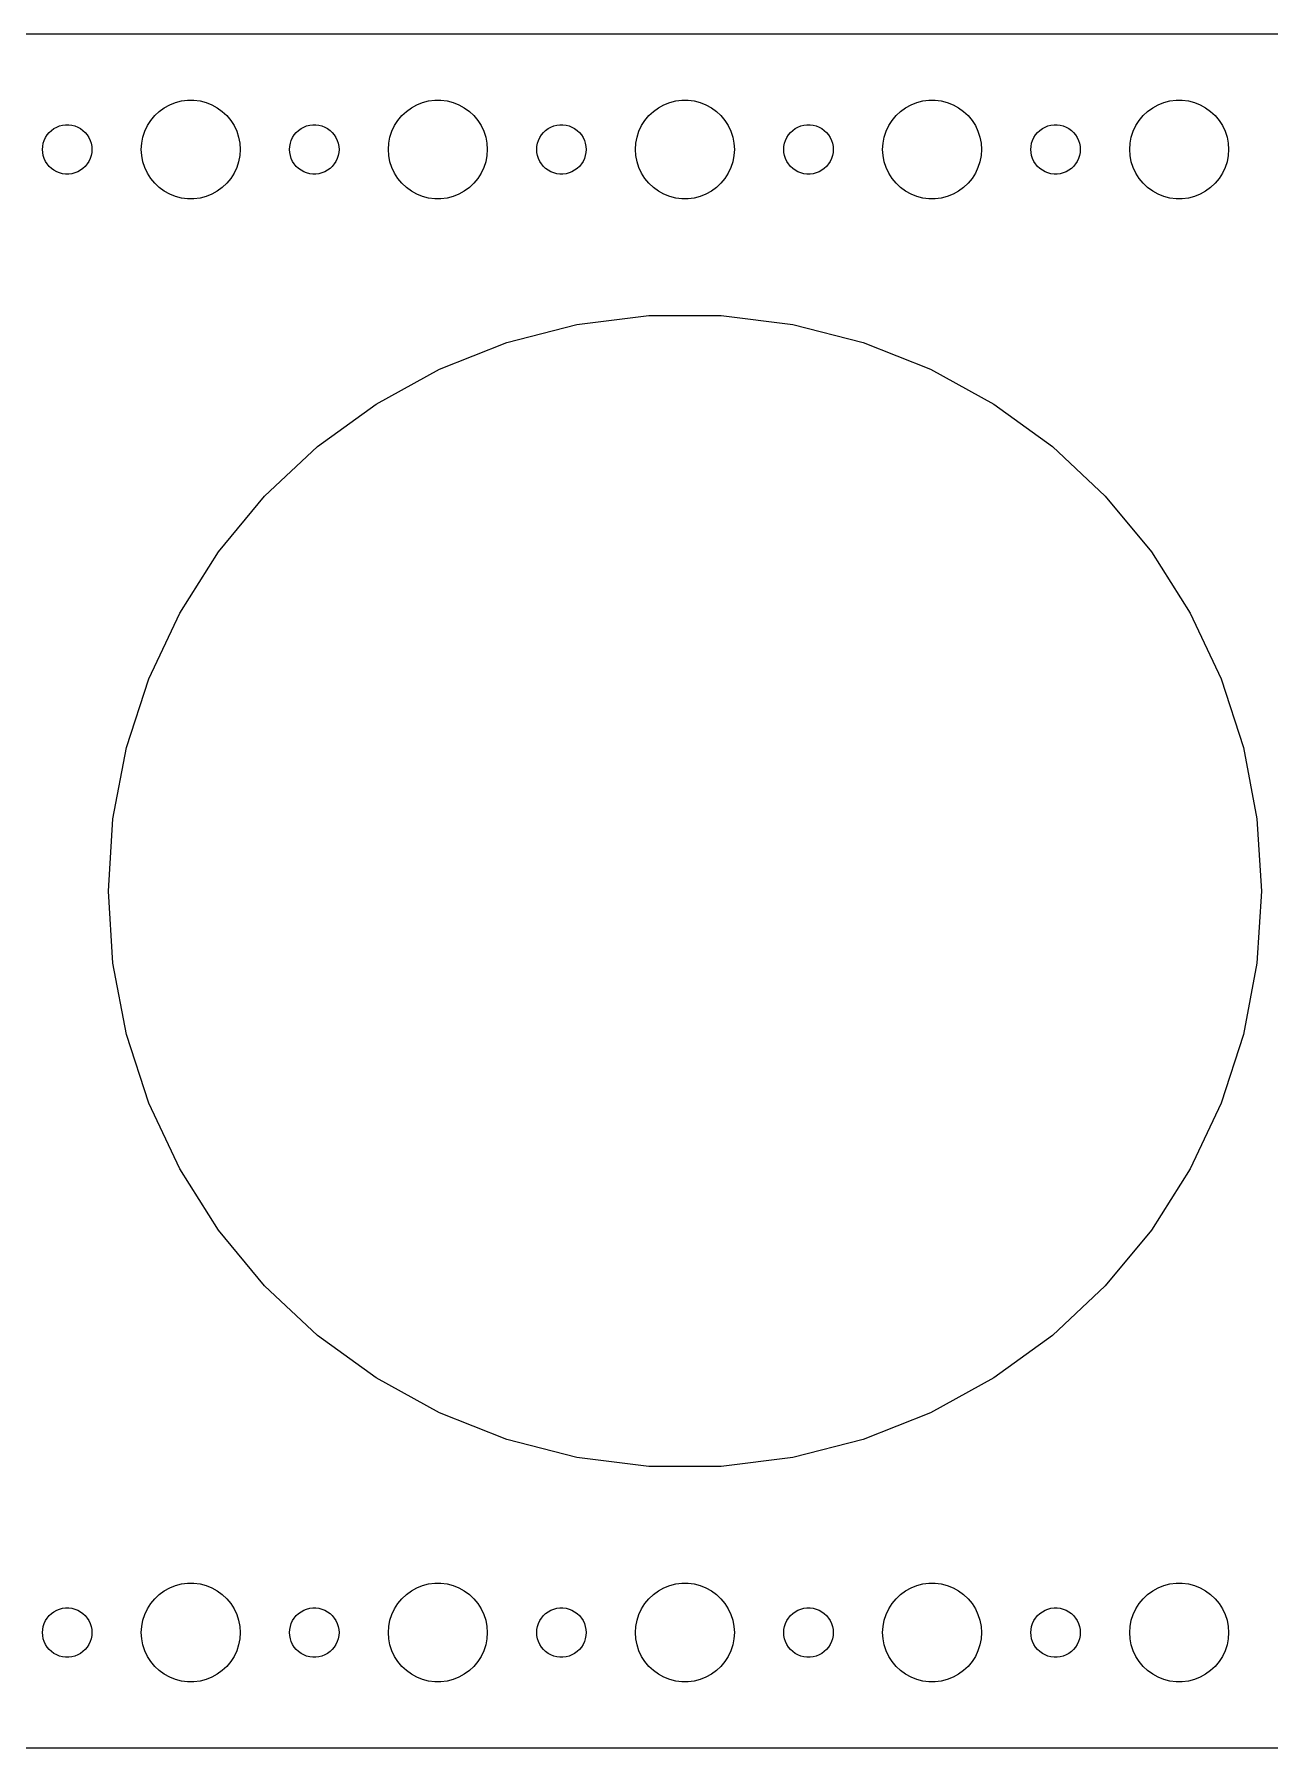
# Model space of a CAD drawing. Header units: metres. Extents: x -202 to 202, y 62 to 280.
# Drawn here: x 35.5 to 110.5, y 176 to 280 of the extents above; entities that cross this region are included whole.
import ezdxf

# ---------------------------------------------------------------- set-up
doc = ezdxf.new("R2010")
doc.units = ezdxf.units.M

msp = doc.modelspace()

# ---------------------------------------------------------------- linework, layer by layer
for p, q in [((197.314, 279.99), (-197.314, 279.99)), ((43.3925, 275.533), (43.7227, 275.714)), ((43.7227, 275.714), (44.0729, 275.853)), ((44.0729, 275.853), (44.4379, 275.947)), ((44.4379, 275.947), (44.8116, 275.994)), ((44.8116, 275.994), (45.1884, 275.994)), ((45.1884, 275.994), (45.5621, 275.947)), ((45.5621, 275.947), (45.927, 275.853)), ((45.927, 275.853), (46.2773, 275.714)), ((46.2773, 275.714), (46.6075, 275.533)), ((58.3925, 275.533), (58.7227, 275.714)), ((58.7227, 275.714), (59.0729, 275.853)), ((59.0729, 275.853), (59.4379, 275.947)), ((59.4379, 275.947), (59.8116, 275.994)), ((59.8116, 275.994), (60.1884, 275.994)), ((60.1884, 275.994), (60.5621, 275.947)), ((60.5621, 275.947), (60.927, 275.853)), ((60.927, 275.853), (61.2773, 275.714)), ((61.2773, 275.714), (61.6075, 275.533)), ((73.3925, 275.533), (73.7227, 275.714)), ((73.7227, 275.714), (74.073, 275.853)), ((74.073, 275.853), (74.4379, 275.947)), ((74.4379, 275.947), (74.8116, 275.994)), ((74.8116, 275.994), (75.1884, 275.994)), ((75.1884, 275.994), (75.5621, 275.947)), ((75.5621, 275.947), (75.927, 275.853)), ((75.927, 275.853), (76.2773, 275.714)), ((76.2773, 275.714), (76.6075, 275.533)), ((88.3925, 275.533), (88.7227, 275.714)), ((88.7227, 275.714), (89.073, 275.853)), ((89.073, 275.853), (89.4379, 275.947)), ((89.4379, 275.947), (89.8116, 275.994)), ((89.8116, 275.994), (90.1884, 275.994)), ((90.1884, 275.994), (90.5621, 275.947)), ((90.5621, 275.947), (90.927, 275.853)), ((90.927, 275.853), (91.2773, 275.714)), ((91.2773, 275.714), (91.6075, 275.533)), ((103.393, 275.533), (103.723, 275.714)), ((103.723, 275.714), (104.073, 275.853)), ((104.073, 275.853), (104.438, 275.947)), ((104.438, 275.947), (104.812, 275.994)), ((104.812, 275.994), (105.188, 275.994)), ((105.188, 275.994), (105.562, 275.947)), ((105.562, 275.947), (105.927, 275.853)), ((105.927, 275.853), (106.277, 275.714)), ((106.277, 275.714), (106.607, 275.533)), ((42.3711, 274.445), (42.5729, 274.763)), ((42.5729, 274.763), (42.8131, 275.054)), ((42.8131, 275.054), (43.0877, 275.312)), ((43.0877, 275.312), (43.3925, 275.533)), ((46.6075, 275.533), (46.9123, 275.312)), ((46.9123, 275.312), (47.1869, 275.054)), ((47.1869, 275.054), (47.427, 274.763)), ((47.427, 274.763), (47.6289, 274.445)), ((57.3711, 274.445), (57.5729, 274.763)), ((57.5729, 274.763), (57.8131, 275.054)), ((57.8131, 275.054), (58.0877, 275.312)), ((58.0877, 275.312), (58.3925, 275.533)), ((61.6075, 275.533), (61.9123, 275.312)), ((61.9123, 275.312), (62.1869, 275.054)), ((62.1869, 275.054), (62.427, 274.763)), ((62.427, 274.763), (62.6289, 274.445)), ((72.3711, 274.445), (72.573, 274.763)), ((72.573, 274.763), (72.8131, 275.054)), ((72.8131, 275.054), (73.0877, 275.312)), ((73.0877, 275.312), (73.3925, 275.533)), ((76.6075, 275.533), (76.9123, 275.312)), ((76.9123, 275.312), (77.1869, 275.054)), ((77.1869, 275.054), (77.427, 274.763)), ((77.427, 274.763), (77.6289, 274.445)), ((87.3711, 274.445), (87.573, 274.763)), ((87.573, 274.763), (87.8131, 275.054)), ((87.8131, 275.054), (88.0877, 275.312)), ((88.0877, 275.312), (88.3925, 275.533)), ((91.6075, 275.533), (91.9123, 275.312)), ((91.9123, 275.312), (92.1869, 275.054)), ((92.1869, 275.054), (92.427, 274.763)), ((92.427, 274.763), (92.6289, 274.445)), ((102.371, 274.445), (102.573, 274.763)), ((102.573, 274.763), (102.813, 275.054)), ((102.813, 275.054), (103.088, 275.312)), ((103.088, 275.312), (103.393, 275.533)), ((106.607, 275.533), (106.912, 275.312)), ((106.912, 275.312), (107.187, 275.054)), ((107.187, 275.054), (107.427, 274.763)), ((107.427, 274.763), (107.629, 274.445)), ((36.0471, 273.373), (36.1053, 273.552)), ((36.1053, 273.552), (36.1855, 273.723)), ((36.1855, 273.723), (36.2865, 273.882)), ((36.2865, 273.882), (36.4065, 274.027)), ((36.4065, 274.027), (36.5439, 274.156)), ((36.5439, 274.156), (36.6963, 274.266)), ((36.6963, 274.266), (36.8613, 274.357)), ((36.8613, 274.357), (37.0365, 274.427)), ((37.0365, 274.427), (37.2189, 274.473)), ((37.2189, 274.473), (37.4058, 274.497)), ((37.4058, 274.497), (37.5942, 274.497)), ((37.5942, 274.497), (37.7811, 274.473)), ((37.7811, 274.473), (37.9635, 274.427)), ((37.9635, 274.427), (38.1387, 274.357)), ((38.1387, 274.357), (38.3037, 274.266)), ((38.3037, 274.266), (38.4561, 274.156)), ((38.4561, 274.156), (38.5934, 274.027)), ((38.5934, 274.027), (38.7135, 273.882)), ((38.7135, 273.882), (38.8145, 273.723)), ((38.8145, 273.723), (38.8947, 273.552)), ((38.8947, 273.552), (38.9529, 273.373)), ((42.0237, 273.376), (42.0942, 273.746)), ((42.0942, 273.746), (42.2107, 274.104)), ((42.2107, 274.104), (42.3711, 274.445)), ((47.6289, 274.445), (47.7893, 274.104)), ((47.7893, 274.104), (47.9057, 273.746)), ((47.9057, 273.746), (47.9763, 273.376)), ((51.0471, 273.373), (51.1053, 273.552)), ((51.1053, 273.552), (51.1855, 273.723)), ((51.1855, 273.723), (51.2865, 273.882)), ((51.2865, 273.882), (51.4065, 274.027)), ((51.4065, 274.027), (51.5439, 274.156)), ((51.5439, 274.156), (51.6963, 274.266)), ((51.6963, 274.266), (51.8613, 274.357)), ((51.8613, 274.357), (52.0365, 274.427)), ((52.0365, 274.427), (52.2189, 274.473)), ((52.2189, 274.473), (52.4058, 274.497)), ((52.4058, 274.497), (52.5942, 274.497)), ((52.5942, 274.497), (52.7811, 274.473)), ((52.7811, 274.473), (52.9635, 274.427)), ((52.9635, 274.427), (53.1387, 274.357)), ((53.1387, 274.357), (53.3037, 274.266)), ((53.3037, 274.266), (53.4561, 274.156)), ((53.4561, 274.156), (53.5934, 274.027)), ((53.5934, 274.027), (53.7135, 273.882)), ((53.7135, 273.882), (53.8145, 273.723)), ((53.8145, 273.723), (53.8947, 273.552)), ((53.8947, 273.552), (53.9529, 273.373)), ((57.0237, 273.376), (57.0942, 273.746)), ((57.0942, 273.746), (57.2107, 274.104)), ((57.2107, 274.104), (57.3711, 274.445)), ((62.6289, 274.445), (62.7893, 274.104)), ((62.7893, 274.104), (62.9057, 273.746)), ((62.9057, 273.746), (62.9763, 273.376)), ((66.0471, 273.373), (66.1053, 273.552)), ((66.1053, 273.552), (66.1855, 273.723)), ((66.1855, 273.723), (66.2865, 273.882)), ((66.2865, 273.882), (66.4065, 274.027)), ((66.4065, 274.027), (66.5439, 274.156)), ((66.5439, 274.156), (66.6963, 274.266)), ((66.6963, 274.266), (66.8613, 274.357)), ((66.8613, 274.357), (67.0365, 274.427)), ((67.0365, 274.427), (67.2189, 274.473)), ((67.2189, 274.473), (67.4058, 274.497)), ((67.4058, 274.497), (67.5942, 274.497)), ((67.5942, 274.497), (67.7811, 274.473)), ((67.7811, 274.473), (67.9635, 274.427)), ((67.9635, 274.427), (68.1387, 274.357)), ((68.1387, 274.357), (68.3037, 274.266)), ((68.3037, 274.266), (68.4561, 274.156)), ((68.4561, 274.156), (68.5934, 274.027)), ((68.5934, 274.027), (68.7135, 273.882)), ((68.7135, 273.882), (68.8145, 273.723)), ((68.8145, 273.723), (68.8947, 273.552)), ((68.8947, 273.552), (68.9529, 273.373)), ((72.0237, 273.376), (72.0943, 273.746)), ((72.0943, 273.746), (72.2107, 274.104)), ((72.2107, 274.104), (72.3711, 274.445)), ((77.6289, 274.445), (77.7893, 274.104)), ((77.7893, 274.104), (77.9057, 273.746)), ((77.9057, 273.746), (77.9763, 273.376)), ((81.0471, 273.373), (81.1053, 273.552)), ((81.1053, 273.552), (81.1855, 273.723)), ((81.1855, 273.723), (81.2865, 273.882)), ((81.2865, 273.882), (81.4065, 274.027)), ((81.4065, 274.027), (81.5439, 274.156)), ((81.5439, 274.156), (81.6963, 274.266)), ((81.6963, 274.266), (81.8613, 274.357)), ((81.8613, 274.357), (82.0365, 274.427)), ((82.0365, 274.427), (82.2189, 274.473)), ((82.2189, 274.473), (82.4058, 274.497)), ((82.4058, 274.497), (82.5942, 274.497)), ((82.5942, 274.497), (82.7811, 274.473)), ((82.7811, 274.473), (82.9635, 274.427)), ((82.9635, 274.427), (83.1387, 274.357)), ((83.1387, 274.357), (83.3037, 274.266)), ((83.3037, 274.266), (83.4561, 274.156)), ((83.4561, 274.156), (83.5934, 274.027)), ((83.5934, 274.027), (83.7135, 273.882)), ((83.7135, 273.882), (83.8145, 273.723)), ((83.8145, 273.723), (83.8947, 273.552)), ((83.8947, 273.552), (83.9529, 273.373)), ((87.0237, 273.376), (87.0943, 273.746)), ((87.0943, 273.746), (87.2107, 274.104)), ((87.2107, 274.104), (87.3711, 274.445)), ((92.6289, 274.445), (92.7893, 274.104)), ((92.7893, 274.104), (92.9057, 273.746)), ((92.9057, 273.746), (92.9763, 273.376)), ((96.0471, 273.373), (96.1053, 273.552)), ((96.1053, 273.552), (96.1855, 273.723)), ((96.1855, 273.723), (96.2865, 273.882)), ((96.2865, 273.882), (96.4065, 274.027)), ((96.4065, 274.027), (96.5439, 274.156)), ((96.5439, 274.156), (96.6963, 274.266)), ((96.6963, 274.266), (96.8613, 274.357)), ((96.8613, 274.357), (97.0365, 274.427)), ((97.0365, 274.427), (97.2189, 274.473)), ((97.2189, 274.473), (97.4058, 274.497)), ((97.4058, 274.497), (97.5942, 274.497)), ((97.5942, 274.497), (97.7811, 274.473)), ((97.7811, 274.473), (97.9635, 274.427)), ((97.9635, 274.427), (98.1387, 274.357)), ((98.1387, 274.357), (98.3037, 274.266)), ((98.3037, 274.266), (98.4561, 274.156)), ((98.4561, 274.156), (98.5934, 274.027)), ((98.5934, 274.027), (98.7135, 273.882)), ((98.7135, 273.882), (98.8145, 273.723)), ((98.8145, 273.723), (98.8947, 273.552)), ((98.8947, 273.552), (98.9529, 273.373)), ((102.024, 273.376), (102.094, 273.746)), ((102.094, 273.746), (102.211, 274.104)), ((102.211, 274.104), (102.371, 274.445)), ((107.629, 274.445), (107.789, 274.104)), ((107.789, 274.104), (107.906, 273.746)), ((107.906, 273.746), (107.976, 273.376)), ((36, 273), (36.0118, 273.188)), ((36.0118, 272.812), (36, 273)), ((36.0118, 273.188), (36.0471, 273.373)), ((36.0471, 272.627), (36.0118, 272.812)), ((36.1053, 272.448), (36.0471, 272.627)), ((36.1855, 272.277), (36.1053, 272.448)), ((38.8947, 272.448), (38.8145, 272.277)), ((38.9529, 272.627), (38.8947, 272.448)), ((38.9529, 273.373), (38.9882, 273.188)), ((38.9882, 272.812), (38.9529, 272.627)), ((38.9882, 273.188), (39, 273)), ((39, 273), (38.9882, 272.812)), ((42, 273), (42.0237, 273.376)), ((42.0237, 272.624), (42, 273)), ((42.0942, 272.254), (42.0237, 272.624)), ((47.9763, 272.624), (47.9057, 272.254)), ((47.9763, 273.376), (48, 273)), ((48, 273), (47.9763, 272.624)), ((51, 273), (51.0118, 273.188)), ((51.0118, 272.812), (51, 273)), ((51.0118, 273.188), (51.0471, 273.373)), ((51.0471, 272.627), (51.0118, 272.812)), ((51.1053, 272.448), (51.0471, 272.627)), ((51.1855, 272.277), (51.1053, 272.448)), ((53.8947, 272.448), (53.8145, 272.277)), ((53.9529, 272.627), (53.8947, 272.448)), ((53.9529, 273.373), (53.9882, 273.188)), ((53.9882, 272.812), (53.9529, 272.627)), ((53.9882, 273.188), (54, 273)), ((54, 273), (53.9882, 272.812)), ((57, 273), (57.0237, 273.376)), ((57.0237, 272.624), (57, 273)), ((57.0942, 272.254), (57.0237, 272.624)), ((62.9763, 272.624), (62.9057, 272.254)), ((62.9763, 273.376), (63, 273)), ((63, 273), (62.9763, 272.624)), ((66, 273), (66.0118, 273.188)), ((66.0118, 272.812), (66, 273)), ((66.0118, 273.188), (66.0471, 273.373)), ((66.0471, 272.627), (66.0118, 272.812)), ((66.1053, 272.448), (66.0471, 272.627)), ((66.1855, 272.277), (66.1053, 272.448)), ((68.8947, 272.448), (68.8145, 272.277)), ((68.9529, 272.627), (68.8947, 272.448)), ((68.9529, 273.373), (68.9882, 273.188)), ((68.9882, 272.812), (68.9529, 272.627)), ((68.9882, 273.188), (69, 273)), ((69, 273), (68.9882, 272.812)), ((72, 273), (72.0237, 273.376)), ((72.0237, 272.624), (72, 273)), ((72.0943, 272.254), (72.0237, 272.624)), ((77.9763, 272.624), (77.9057, 272.254)), ((77.9763, 273.376), (78, 273)), ((78, 273), (77.9763, 272.624)), ((81, 273), (81.0118, 273.188)), ((81.0118, 272.812), (81, 273)), ((81.0118, 273.188), (81.0471, 273.373)), ((81.0471, 272.627), (81.0118, 272.812)), ((81.1053, 272.448), (81.0471, 272.627)), ((81.1855, 272.277), (81.1053, 272.448)), ((83.8947, 272.448), (83.8145, 272.277)), ((83.9529, 272.627), (83.8947, 272.448)), ((83.9529, 273.373), (83.9882, 273.188)), ((83.9882, 272.812), (83.9529, 272.627)), ((83.9882, 273.188), (84, 273)), ((84, 273), (83.9882, 272.812)), ((87, 273), (87.0237, 273.376)), ((87.0237, 272.624), (87, 273)), ((87.0943, 272.254), (87.0237, 272.624)), ((92.9763, 272.624), (92.9057, 272.254)), ((92.9763, 273.376), (93, 273)), ((93, 273), (92.9763, 272.624)), ((96, 273), (96.0118, 273.188)), ((96.0118, 272.812), (96, 273)), ((96.0118, 273.188), (96.0471, 273.373)), ((96.0471, 272.627), (96.0118, 272.812)), ((96.1053, 272.448), (96.0471, 272.627)), ((96.1855, 272.277), (96.1053, 272.448)), ((98.8947, 272.448), (98.8145, 272.277)), ((98.9529, 272.627), (98.8947, 272.448)), ((98.9529, 273.373), (98.9882, 273.188)), ((98.9882, 272.812), (98.9529, 272.627)), ((98.9882, 273.188), (99, 273)), ((99, 273), (98.9882, 272.812)), ((102, 273), (102.024, 273.376)), ((102.024, 272.624), (102, 273)), ((102.094, 272.254), (102.024, 272.624)), ((107.976, 272.624), (107.906, 272.254)), ((107.976, 273.376), (108, 273)), ((108, 273), (107.976, 272.624)), ((36.2865, 272.118), (36.1855, 272.277)), ((36.4065, 271.973), (36.2865, 272.118)), ((36.5439, 271.844), (36.4065, 271.973)), ((36.6963, 271.734), (36.5439, 271.844)), ((36.8613, 271.643), (36.6963, 271.734)), ((37.0365, 271.573), (36.8613, 271.643)), ((37.2189, 271.527), (37.0365, 271.573)), ((37.4058, 271.503), (37.2189, 271.527)), ((37.5942, 271.503), (37.4058, 271.503)), ((37.7811, 271.527), (37.5942, 271.503)), ((37.9635, 271.573), (37.7811, 271.527)), ((38.1387, 271.643), (37.9635, 271.573)), ((38.3037, 271.734), (38.1387, 271.643)), ((38.4561, 271.844), (38.3037, 271.734)), ((38.5934, 271.973), (38.4561, 271.844)), ((38.7135, 272.118), (38.5934, 271.973)), ((38.8145, 272.277), (38.7135, 272.118)), ((42.2107, 271.896), (42.0942, 272.254)), ((42.3711, 271.555), (42.2107, 271.896)), ((42.5729, 271.237), (42.3711, 271.555)), ((47.6289, 271.555), (47.427, 271.237)), ((47.7893, 271.896), (47.6289, 271.555)), ((47.9057, 272.254), (47.7893, 271.896)), ((51.2865, 272.118), (51.1855, 272.277)), ((51.4065, 271.973), (51.2865, 272.118)), ((51.5439, 271.844), (51.4065, 271.973)), ((51.6963, 271.734), (51.5439, 271.844)), ((51.8613, 271.643), (51.6963, 271.734)), ((52.0365, 271.573), (51.8613, 271.643)), ((52.2189, 271.527), (52.0365, 271.573)), ((52.4058, 271.503), (52.2189, 271.527)), ((52.5942, 271.503), (52.4058, 271.503)), ((52.7811, 271.527), (52.5942, 271.503)), ((52.9635, 271.573), (52.7811, 271.527)), ((53.1387, 271.643), (52.9635, 271.573)), ((53.3037, 271.734), (53.1387, 271.643)), ((53.4561, 271.844), (53.3037, 271.734)), ((53.5934, 271.973), (53.4561, 271.844)), ((53.7135, 272.118), (53.5934, 271.973)), ((53.8145, 272.277), (53.7135, 272.118)), ((57.2107, 271.896), (57.0942, 272.254)), ((57.3711, 271.555), (57.2107, 271.896)), ((57.5729, 271.237), (57.3711, 271.555)), ((62.6289, 271.555), (62.427, 271.237)), ((62.7893, 271.896), (62.6289, 271.555)), ((62.9057, 272.254), (62.7893, 271.896)), ((66.2865, 272.118), (66.1855, 272.277)), ((66.4065, 271.973), (66.2865, 272.118)), ((66.5439, 271.844), (66.4065, 271.973)), ((66.6963, 271.734), (66.5439, 271.844)), ((66.8613, 271.643), (66.6963, 271.734)), ((67.0365, 271.573), (66.8613, 271.643)), ((67.2189, 271.527), (67.0365, 271.573)), ((67.4058, 271.503), (67.2189, 271.527)), ((67.5942, 271.503), (67.4058, 271.503)), ((67.7811, 271.527), (67.5942, 271.503)), ((67.9635, 271.573), (67.7811, 271.527)), ((68.1387, 271.643), (67.9635, 271.573)), ((68.3037, 271.734), (68.1387, 271.643)), ((68.4561, 271.844), (68.3037, 271.734)), ((68.5934, 271.973), (68.4561, 271.844)), ((68.7135, 272.118), (68.5934, 271.973)), ((68.8145, 272.277), (68.7135, 272.118)), ((72.2107, 271.896), (72.0943, 272.254)), ((72.3711, 271.555), (72.2107, 271.896)), ((72.573, 271.237), (72.3711, 271.555)), ((77.6289, 271.555), (77.427, 271.237)), ((77.7893, 271.896), (77.6289, 271.555)), ((77.9057, 272.254), (77.7893, 271.896)), ((81.2865, 272.118), (81.1855, 272.277)), ((81.4065, 271.973), (81.2865, 272.118)), ((81.5439, 271.844), (81.4065, 271.973)), ((81.6963, 271.734), (81.5439, 271.844)), ((81.8613, 271.643), (81.6963, 271.734)), ((82.0365, 271.573), (81.8613, 271.643)), ((82.2189, 271.527), (82.0365, 271.573)), ((82.4058, 271.503), (82.2189, 271.527)), ((82.5942, 271.503), (82.4058, 271.503)), ((82.7811, 271.527), (82.5942, 271.503)), ((82.9635, 271.573), (82.7811, 271.527)), ((83.1387, 271.643), (82.9635, 271.573)), ((83.3037, 271.734), (83.1387, 271.643)), ((83.4561, 271.844), (83.3037, 271.734)), ((83.5934, 271.973), (83.4561, 271.844)), ((83.7135, 272.118), (83.5934, 271.973)), ((83.8145, 272.277), (83.7135, 272.118)), ((87.2107, 271.896), (87.0943, 272.254)), ((87.3711, 271.555), (87.2107, 271.896)), ((87.573, 271.237), (87.3711, 271.555)), ((92.6289, 271.555), (92.427, 271.237)), ((92.7893, 271.896), (92.6289, 271.555)), ((92.9057, 272.254), (92.7893, 271.896)), ((96.2865, 272.118), (96.1855, 272.277)), ((96.4065, 271.973), (96.2865, 272.118)), ((96.5439, 271.844), (96.4065, 271.973)), ((96.6963, 271.734), (96.5439, 271.844)), ((96.8613, 271.643), (96.6963, 271.734)), ((97.0365, 271.573), (96.8613, 271.643)), ((97.2189, 271.527), (97.0365, 271.573)), ((97.4058, 271.503), (97.2189, 271.527)), ((97.5942, 271.503), (97.4058, 271.503)), ((97.7811, 271.527), (97.5942, 271.503)), ((97.9635, 271.573), (97.7811, 271.527)), ((98.1387, 271.643), (97.9635, 271.573)), ((98.3037, 271.734), (98.1387, 271.643)), ((98.4561, 271.844), (98.3037, 271.734)), ((98.5934, 271.973), (98.4561, 271.844)), ((98.7135, 272.118), (98.5934, 271.973)), ((98.8145, 272.277), (98.7135, 272.118)), ((102.211, 271.896), (102.094, 272.254)), ((102.371, 271.555), (102.211, 271.896)), ((102.573, 271.237), (102.371, 271.555)), ((107.629, 271.555), (107.427, 271.237)), ((107.789, 271.896), (107.629, 271.555)), ((107.906, 272.254), (107.789, 271.896)), ((42.8131, 270.946), (42.5729, 271.237)), ((43.0877, 270.688), (42.8131, 270.946)), ((43.3925, 270.467), (43.0877, 270.688)), ((43.7227, 270.286), (43.3925, 270.467)), ((46.6075, 270.467), (46.2773, 270.286)), ((46.9123, 270.688), (46.6075, 270.467)), ((47.1869, 270.946), (46.9123, 270.688)), ((47.427, 271.237), (47.1869, 270.946)), ((57.8131, 270.946), (57.5729, 271.237)), ((58.0877, 270.688), (57.8131, 270.946)), ((58.3925, 270.467), (58.0877, 270.688)), ((58.7227, 270.286), (58.3925, 270.467)), ((61.6075, 270.467), (61.2773, 270.286)), ((61.9123, 270.688), (61.6075, 270.467)), ((62.1869, 270.946), (61.9123, 270.688)), ((62.427, 271.237), (62.1869, 270.946)), ((72.8131, 270.946), (72.573, 271.237)), ((73.0877, 270.688), (72.8131, 270.946)), ((73.3925, 270.467), (73.0877, 270.688)), ((73.7227, 270.286), (73.3925, 270.467)), ((76.6075, 270.467), (76.2773, 270.286)), ((76.9123, 270.688), (76.6075, 270.467)), ((77.1869, 270.946), (76.9123, 270.688)), ((77.427, 271.237), (77.1869, 270.946)), ((87.8131, 270.946), (87.573, 271.237)), ((88.0877, 270.688), (87.8131, 270.946)), ((88.3925, 270.467), (88.0877, 270.688)), ((88.7227, 270.286), (88.3925, 270.467)), ((91.6075, 270.467), (91.2773, 270.286)), ((91.9123, 270.688), (91.6075, 270.467)), ((92.1869, 270.946), (91.9123, 270.688)), ((92.427, 271.237), (92.1869, 270.946)), ((102.813, 270.946), (102.573, 271.237)), ((103.088, 270.688), (102.813, 270.946)), ((103.393, 270.467), (103.088, 270.688)), ((103.723, 270.286), (103.393, 270.467)), ((106.607, 270.467), (106.277, 270.286)), ((106.912, 270.688), (106.607, 270.467)), ((107.187, 270.946), (106.912, 270.688)), ((107.427, 271.237), (107.187, 270.946)), ((44.0729, 270.147), (43.7227, 270.286)), ((44.4379, 270.053), (44.0729, 270.147)), ((44.8116, 270.006), (44.4379, 270.053)), ((45.1884, 270.006), (44.8116, 270.006)), ((45.5621, 270.053), (45.1884, 270.006)), ((45.927, 270.147), (45.5621, 270.053)), ((46.2773, 270.286), (45.927, 270.147)), ((59.0729, 270.147), (58.7227, 270.286)), ((59.4379, 270.053), (59.0729, 270.147)), ((59.8116, 270.006), (59.4379, 270.053)), ((60.1884, 270.006), (59.8116, 270.006)), ((60.5621, 270.053), (60.1884, 270.006)), ((60.927, 270.147), (60.5621, 270.053)), ((61.2773, 270.286), (60.927, 270.147)), ((74.073, 270.147), (73.7227, 270.286)), ((74.4379, 270.053), (74.073, 270.147)), ((74.8116, 270.006), (74.4379, 270.053)), ((75.1884, 270.006), (74.8116, 270.006)), ((75.5621, 270.053), (75.1884, 270.006)), ((75.927, 270.147), (75.5621, 270.053)), ((76.2773, 270.286), (75.927, 270.147)), ((89.073, 270.147), (88.7227, 270.286)), ((89.4379, 270.053), (89.073, 270.147)), ((89.8116, 270.006), (89.4379, 270.053)), ((90.1884, 270.006), (89.8116, 270.006)), ((90.5621, 270.053), (90.1884, 270.006)), ((90.927, 270.147), (90.5621, 270.053)), ((91.2773, 270.286), (90.927, 270.147)), ((104.073, 270.147), (103.723, 270.286)), ((104.438, 270.053), (104.073, 270.147)), ((104.812, 270.006), (104.438, 270.053)), ((105.188, 270.006), (104.812, 270.006)), ((105.562, 270.053), (105.188, 270.006)), ((105.927, 270.147), (105.562, 270.053)), ((106.277, 270.286), (105.927, 270.147)), ((64.1844, 261.287), (68.4417, 262.38)), ((68.4417, 262.38), (72.8023, 262.931)), ((72.8023, 262.931), (77.1977, 262.931)), ((77.1977, 262.931), (81.5583, 262.38)), ((81.5583, 262.38), (85.8156, 261.287)), ((60.0977, 259.669), (64.1844, 261.287)), ((85.8156, 261.287), (89.9023, 259.669)), ((56.2461, 257.551), (60.0977, 259.669)), ((89.9023, 259.669), (93.7539, 257.551)), ((52.6902, 254.968), (56.2461, 257.551)), ((93.7539, 257.551), (97.3098, 254.968)), ((49.4861, 251.959), (52.6902, 254.968)), ((97.3098, 254.968), (100.514, 251.959)), ((46.6844, 248.572), (49.4861, 251.959)), ((100.514, 251.959), (103.316, 248.572)), ((44.3293, 244.861), (46.6844, 248.572)), ((103.316, 248.572), (105.671, 244.861)), ((42.4578, 240.884), (44.3293, 244.861)), ((105.671, 244.861), (107.542, 240.884)), ((41.0996, 236.704), (42.4578, 240.884)), ((107.542, 240.884), (108.9, 236.704)), ((40.276, 232.387), (41.0996, 236.704)), ((108.9, 236.704), (109.724, 232.387)), ((40, 228), (40.276, 232.387)), ((109.724, 232.387), (110, 228)), ((40.276, 223.613), (40, 228)), ((110, 228), (109.724, 223.613)), ((41.0996, 219.296), (40.276, 223.613)), ((109.724, 223.613), (108.9, 219.296)), ((42.4578, 215.116), (41.0996, 219.296)), ((108.9, 219.296), (107.542, 215.116)), ((44.3293, 211.139), (42.4578, 215.116)), ((107.542, 215.116), (105.671, 211.139)), ((46.6844, 207.428), (44.3293, 211.139)), ((105.671, 211.139), (103.316, 207.428)), ((49.4861, 204.041), (46.6844, 207.428)), ((103.316, 207.428), (100.514, 204.041)), ((52.6902, 201.032), (49.4861, 204.041)), ((100.514, 204.041), (97.3098, 201.032)), ((56.2461, 198.449), (52.6902, 201.032)), ((97.3098, 201.032), (93.7539, 198.449)), ((60.0977, 196.331), (56.2461, 198.449)), ((93.7539, 198.449), (89.9023, 196.331)), ((64.1844, 194.713), (60.0977, 196.331)), ((89.9023, 196.331), (85.8156, 194.713)), ((68.4417, 193.62), (64.1844, 194.713)), ((85.8156, 194.713), (81.5583, 193.62)), ((72.8023, 193.069), (68.4417, 193.62)), ((81.5583, 193.62), (77.1977, 193.069)), ((77.1977, 193.069), (72.8023, 193.069)), ((42.8131, 185.054), (43.0877, 185.312)), ((43.0877, 185.312), (43.3925, 185.533)), ((43.3925, 185.533), (43.7227, 185.714)), ((43.7227, 185.714), (44.0729, 185.853)), ((44.0729, 185.853), (44.4379, 185.947)), ((44.4379, 185.947), (44.8116, 185.994)), ((44.8116, 185.994), (45.1884, 185.994)), ((45.1884, 185.994), (45.5621, 185.947)), ((45.5621, 185.947), (45.927, 185.853)), ((45.927, 185.853), (46.2773, 185.714)), ((46.2773, 185.714), (46.6075, 185.533)), ((46.6075, 185.533), (46.9123, 185.312)), ((46.9123, 185.312), (47.1869, 185.054)), ((57.8131, 185.054), (58.0877, 185.312)), ((58.0877, 185.312), (58.3925, 185.533)), ((58.3925, 185.533), (58.7227, 185.714)), ((58.7227, 185.714), (59.0729, 185.853)), ((59.0729, 185.853), (59.4379, 185.947)), ((59.4379, 185.947), (59.8116, 185.994)), ((59.8116, 185.994), (60.1884, 185.994)), ((60.1884, 185.994), (60.5621, 185.947)), ((60.5621, 185.947), (60.927, 185.853)), ((60.927, 185.853), (61.2773, 185.714)), ((61.2773, 185.714), (61.6075, 185.533)), ((61.6075, 185.533), (61.9123, 185.312)), ((61.9123, 185.312), (62.1869, 185.054)), ((72.8131, 185.054), (73.0877, 185.312)), ((73.0877, 185.312), (73.3925, 185.533)), ((73.3925, 185.533), (73.7227, 185.714)), ((73.7227, 185.714), (74.073, 185.853)), ((74.073, 185.853), (74.4379, 185.947)), ((74.4379, 185.947), (74.8116, 185.994)), ((74.8116, 185.994), (75.1884, 185.994)), ((75.1884, 185.994), (75.5621, 185.947)), ((75.5621, 185.947), (75.927, 185.853)), ((75.927, 185.853), (76.2773, 185.714)), ((76.2773, 185.714), (76.6075, 185.533)), ((76.6075, 185.533), (76.9123, 185.312)), ((76.9123, 185.312), (77.1869, 185.054)), ((87.8131, 185.054), (88.0877, 185.312)), ((88.0877, 185.312), (88.3925, 185.533)), ((88.3925, 185.533), (88.7227, 185.714)), ((88.7227, 185.714), (89.073, 185.853)), ((89.073, 185.853), (89.4379, 185.947)), ((89.4379, 185.947), (89.8116, 185.994)), ((89.8116, 185.994), (90.1884, 185.994)), ((90.1884, 185.994), (90.5621, 185.947)), ((90.5621, 185.947), (90.927, 185.853)), ((90.927, 185.853), (91.2773, 185.714)), ((91.2773, 185.714), (91.6075, 185.533)), ((91.6075, 185.533), (91.9123, 185.312)), ((91.9123, 185.312), (92.1869, 185.054)), ((102.813, 185.054), (103.088, 185.312)), ((103.088, 185.312), (103.393, 185.533)), ((103.393, 185.533), (103.723, 185.714)), ((103.723, 185.714), (104.073, 185.853)), ((104.073, 185.853), (104.438, 185.947)), ((104.438, 185.947), (104.812, 185.994)), ((104.812, 185.994), (105.188, 185.994)), ((105.188, 185.994), (105.562, 185.947)), ((105.562, 185.947), (105.927, 185.853)), ((105.927, 185.853), (106.277, 185.714)), ((106.277, 185.714), (106.607, 185.533)), ((106.607, 185.533), (106.912, 185.312)), ((106.912, 185.312), (107.187, 185.054)), ((36.4065, 184.027), (36.5439, 184.156)), ((36.5439, 184.156), (36.6963, 184.266)), ((36.6963, 184.266), (36.8613, 184.357)), ((36.8613, 184.357), (37.0365, 184.427)), ((37.0365, 184.427), (37.2189, 184.473)), ((37.2189, 184.473), (37.4058, 184.497)), ((37.4058, 184.497), (37.5942, 184.497)), ((37.5942, 184.497), (37.7811, 184.473)), ((37.7811, 184.473), (37.9635, 184.427)), ((37.9635, 184.427), (38.1387, 184.357)), ((38.1387, 184.357), (38.3037, 184.266)), ((38.3037, 184.266), (38.4561, 184.156)), ((38.4561, 184.156), (38.5934, 184.027)), ((42.0942, 183.746), (42.2107, 184.104)), ((42.2107, 184.104), (42.3711, 184.445)), ((42.3711, 184.445), (42.5729, 184.763)), ((42.5729, 184.763), (42.8131, 185.054)), ((47.1869, 185.054), (47.427, 184.763)), ((47.427, 184.763), (47.6289, 184.445)), ((47.6289, 184.445), (47.7893, 184.104)), ((47.7893, 184.104), (47.9057, 183.746)), ((51.4065, 184.027), (51.5439, 184.156)), ((51.5439, 184.156), (51.6963, 184.266)), ((51.6963, 184.266), (51.8613, 184.357)), ((51.8613, 184.357), (52.0365, 184.427)), ((52.0365, 184.427), (52.2189, 184.473)), ((52.2189, 184.473), (52.4058, 184.497)), ((52.4058, 184.497), (52.5942, 184.497)), ((52.5942, 184.497), (52.7811, 184.473)), ((52.7811, 184.473), (52.9635, 184.427)), ((52.9635, 184.427), (53.1387, 184.357)), ((53.1387, 184.357), (53.3037, 184.266)), ((53.3037, 184.266), (53.4561, 184.156)), ((53.4561, 184.156), (53.5934, 184.027)), ((57.0942, 183.746), (57.2107, 184.104)), ((57.2107, 184.104), (57.3711, 184.445)), ((57.3711, 184.445), (57.5729, 184.763)), ((57.5729, 184.763), (57.8131, 185.054)), ((62.1869, 185.054), (62.427, 184.763)), ((62.427, 184.763), (62.6289, 184.445)), ((62.6289, 184.445), (62.7893, 184.104)), ((62.7893, 184.104), (62.9057, 183.746)), ((66.4065, 184.027), (66.5439, 184.156)), ((66.5439, 184.156), (66.6963, 184.266)), ((66.6963, 184.266), (66.8613, 184.357)), ((66.8613, 184.357), (67.0365, 184.427)), ((67.0365, 184.427), (67.2189, 184.473)), ((67.2189, 184.473), (67.4058, 184.497)), ((67.4058, 184.497), (67.5942, 184.497)), ((67.5942, 184.497), (67.7811, 184.473)), ((67.7811, 184.473), (67.9635, 184.427)), ((67.9635, 184.427), (68.1387, 184.357)), ((68.1387, 184.357), (68.3037, 184.266)), ((68.3037, 184.266), (68.4561, 184.156)), ((68.4561, 184.156), (68.5934, 184.027)), ((72.0943, 183.746), (72.2107, 184.104)), ((72.2107, 184.104), (72.3711, 184.445)), ((72.3711, 184.445), (72.573, 184.763)), ((72.573, 184.763), (72.8131, 185.054)), ((77.1869, 185.054), (77.427, 184.763)), ((77.427, 184.763), (77.6289, 184.445)), ((77.6289, 184.445), (77.7893, 184.104)), ((77.7893, 184.104), (77.9057, 183.746)), ((81.4065, 184.027), (81.5439, 184.156)), ((81.5439, 184.156), (81.6963, 184.266)), ((81.6963, 184.266), (81.8613, 184.357)), ((81.8613, 184.357), (82.0365, 184.427)), ((82.0365, 184.427), (82.2189, 184.473)), ((82.2189, 184.473), (82.4058, 184.497)), ((82.4058, 184.497), (82.5942, 184.497)), ((82.5942, 184.497), (82.7811, 184.473)), ((82.7811, 184.473), (82.9635, 184.427)), ((82.9635, 184.427), (83.1387, 184.357)), ((83.1387, 184.357), (83.3037, 184.266)), ((83.3037, 184.266), (83.4561, 184.156)), ((83.4561, 184.156), (83.5934, 184.027)), ((87.0943, 183.746), (87.2107, 184.104)), ((87.2107, 184.104), (87.3711, 184.445)), ((87.3711, 184.445), (87.573, 184.763)), ((87.573, 184.763), (87.8131, 185.054)), ((92.1869, 185.054), (92.427, 184.763)), ((92.427, 184.763), (92.6289, 184.445)), ((92.6289, 184.445), (92.7893, 184.104)), ((92.7893, 184.104), (92.9057, 183.746)), ((96.4065, 184.027), (96.5439, 184.156)), ((96.5439, 184.156), (96.6963, 184.266)), ((96.6963, 184.266), (96.8613, 184.357)), ((96.8613, 184.357), (97.0365, 184.427)), ((97.0365, 184.427), (97.2189, 184.473)), ((97.2189, 184.473), (97.4058, 184.497)), ((97.4058, 184.497), (97.5942, 184.497)), ((97.5942, 184.497), (97.7811, 184.473)), ((97.7811, 184.473), (97.9635, 184.427)), ((97.9635, 184.427), (98.1387, 184.357)), ((98.1387, 184.357), (98.3037, 184.266)), ((98.3037, 184.266), (98.4561, 184.156)), ((98.4561, 184.156), (98.5934, 184.027)), ((102.094, 183.746), (102.211, 184.104)), ((102.211, 184.104), (102.371, 184.445)), ((102.371, 184.445), (102.573, 184.763)), ((102.573, 184.763), (102.813, 185.054)), ((107.187, 185.054), (107.427, 184.763)), ((107.427, 184.763), (107.629, 184.445)), ((107.629, 184.445), (107.789, 184.104)), ((107.789, 184.104), (107.906, 183.746)), ((36, 183), (36.0118, 183.188)), ((36.0118, 183.188), (36.0471, 183.373)), ((36.0471, 183.373), (36.1053, 183.552)), ((36.1053, 183.552), (36.1855, 183.723)), ((36.1855, 183.723), (36.2865, 183.882)), ((36.2865, 183.882), (36.4065, 184.027)), ((38.5934, 184.027), (38.7135, 183.882)), ((38.7135, 183.882), (38.8145, 183.723)), ((38.8145, 183.723), (38.8947, 183.552)), ((38.8947, 183.552), (38.9529, 183.373)), ((38.9529, 183.373), (38.9882, 183.188)), ((38.9882, 183.188), (39, 183)), ((42, 183), (42.0237, 183.376)), ((42.0237, 183.376), (42.0942, 183.746)), ((47.9057, 183.746), (47.9763, 183.376)), ((47.9763, 183.376), (48, 183)), ((51, 183), (51.0118, 183.188)), ((51.0118, 183.188), (51.0471, 183.373)), ((51.0471, 183.373), (51.1053, 183.552)), ((51.1053, 183.552), (51.1855, 183.723)), ((51.1855, 183.723), (51.2865, 183.882)), ((51.2865, 183.882), (51.4065, 184.027)), ((53.5934, 184.027), (53.7135, 183.882)), ((53.7135, 183.882), (53.8145, 183.723)), ((53.8145, 183.723), (53.8947, 183.552)), ((53.8947, 183.552), (53.9529, 183.373)), ((53.9529, 183.373), (53.9882, 183.188)), ((53.9882, 183.188), (54, 183)), ((57, 183), (57.0237, 183.376)), ((57.0237, 183.376), (57.0942, 183.746)), ((62.9057, 183.746), (62.9763, 183.376)), ((62.9763, 183.376), (63, 183)), ((66, 183), (66.0118, 183.188)), ((66.0118, 183.188), (66.0471, 183.373)), ((66.0471, 183.373), (66.1053, 183.552)), ((66.1053, 183.552), (66.1855, 183.723)), ((66.1855, 183.723), (66.2865, 183.882)), ((66.2865, 183.882), (66.4065, 184.027)), ((68.5934, 184.027), (68.7135, 183.882)), ((68.7135, 183.882), (68.8145, 183.723)), ((68.8145, 183.723), (68.8947, 183.552)), ((68.8947, 183.552), (68.9529, 183.373)), ((68.9529, 183.373), (68.9882, 183.188)), ((68.9882, 183.188), (69, 183)), ((72, 183), (72.0237, 183.376)), ((72.0237, 183.376), (72.0943, 183.746)), ((77.9057, 183.746), (77.9763, 183.376)), ((77.9763, 183.376), (78, 183)), ((81, 183), (81.0118, 183.188)), ((81.0118, 183.188), (81.0471, 183.373)), ((81.0471, 183.373), (81.1053, 183.552)), ((81.1053, 183.552), (81.1855, 183.723)), ((81.1855, 183.723), (81.2865, 183.882)), ((81.2865, 183.882), (81.4065, 184.027)), ((83.5934, 184.027), (83.7135, 183.882)), ((83.7135, 183.882), (83.8145, 183.723)), ((83.8145, 183.723), (83.8947, 183.552)), ((83.8947, 183.552), (83.9529, 183.373)), ((83.9529, 183.373), (83.9882, 183.188)), ((83.9882, 183.188), (84, 183)), ((87, 183), (87.0237, 183.376)), ((87.0237, 183.376), (87.0943, 183.746)), ((92.9057, 183.746), (92.9763, 183.376)), ((92.9763, 183.376), (93, 183)), ((96, 183), (96.0118, 183.188)), ((96.0118, 183.188), (96.0471, 183.373)), ((96.0471, 183.373), (96.1053, 183.552)), ((96.1053, 183.552), (96.1855, 183.723)), ((96.1855, 183.723), (96.2865, 183.882)), ((96.2865, 183.882), (96.4065, 184.027)), ((98.5934, 184.027), (98.7135, 183.882)), ((98.7135, 183.882), (98.8145, 183.723)), ((98.8145, 183.723), (98.8947, 183.552)), ((98.8947, 183.552), (98.9529, 183.373)), ((98.9529, 183.373), (98.9882, 183.188)), ((98.9882, 183.188), (99, 183)), ((102, 183), (102.024, 183.376)), ((102.024, 183.376), (102.094, 183.746)), ((107.906, 183.746), (107.976, 183.376)), ((107.976, 183.376), (108, 183)), ((36.0118, 182.812), (36, 183)), ((36.0471, 182.627), (36.0118, 182.812)), ((36.1053, 182.448), (36.0471, 182.627)), ((36.1855, 182.277), (36.1053, 182.448)), ((36.2865, 182.118), (36.1855, 182.277)), ((36.4065, 181.973), (36.2865, 182.118)), ((36.5439, 181.844), (36.4065, 181.973)), ((38.5934, 181.973), (38.4561, 181.844)), ((38.7135, 182.118), (38.5934, 181.973)), ((38.8145, 182.277), (38.7135, 182.118)), ((38.8947, 182.448), (38.8145, 182.277)), ((38.9529, 182.627), (38.8947, 182.448)), ((38.9882, 182.812), (38.9529, 182.627)), ((39, 183), (38.9882, 182.812)), ((42.0237, 182.624), (42, 183)), ((42.0942, 182.254), (42.0237, 182.624)), ((42.2107, 181.896), (42.0942, 182.254)), ((47.9057, 182.254), (47.7893, 181.896)), ((47.9763, 182.624), (47.9057, 182.254)), ((48, 183), (47.9763, 182.624)), ((51.0118, 182.812), (51, 183)), ((51.0471, 182.627), (51.0118, 182.812)), ((51.1053, 182.448), (51.0471, 182.627)), ((51.1855, 182.277), (51.1053, 182.448)), ((51.2865, 182.118), (51.1855, 182.277)), ((51.4065, 181.973), (51.2865, 182.118)), ((51.5439, 181.844), (51.4065, 181.973)), ((53.5934, 181.973), (53.4561, 181.844)), ((53.7135, 182.118), (53.5934, 181.973)), ((53.8145, 182.277), (53.7135, 182.118)), ((53.8947, 182.448), (53.8145, 182.277)), ((53.9529, 182.627), (53.8947, 182.448)), ((53.9882, 182.812), (53.9529, 182.627)), ((54, 183), (53.9882, 182.812)), ((57.0237, 182.624), (57, 183)), ((57.0942, 182.254), (57.0237, 182.624)), ((57.2107, 181.896), (57.0942, 182.254)), ((62.9057, 182.254), (62.7893, 181.896)), ((62.9763, 182.624), (62.9057, 182.254)), ((63, 183), (62.9763, 182.624)), ((66.0118, 182.812), (66, 183)), ((66.0471, 182.627), (66.0118, 182.812)), ((66.1053, 182.448), (66.0471, 182.627)), ((66.1855, 182.277), (66.1053, 182.448)), ((66.2865, 182.118), (66.1855, 182.277)), ((66.4065, 181.973), (66.2865, 182.118)), ((66.5439, 181.844), (66.4065, 181.973)), ((68.5934, 181.973), (68.4561, 181.844)), ((68.7135, 182.118), (68.5934, 181.973)), ((68.8145, 182.277), (68.7135, 182.118)), ((68.8947, 182.448), (68.8145, 182.277)), ((68.9529, 182.627), (68.8947, 182.448)), ((68.9882, 182.812), (68.9529, 182.627)), ((69, 183), (68.9882, 182.812)), ((72.0237, 182.624), (72, 183)), ((72.0943, 182.254), (72.0237, 182.624)), ((72.2107, 181.896), (72.0943, 182.254)), ((77.9057, 182.254), (77.7893, 181.896)), ((77.9763, 182.624), (77.9057, 182.254)), ((78, 183), (77.9763, 182.624)), ((81.0118, 182.812), (81, 183)), ((81.0471, 182.627), (81.0118, 182.812)), ((81.1053, 182.448), (81.0471, 182.627)), ((81.1855, 182.277), (81.1053, 182.448)), ((81.2865, 182.118), (81.1855, 182.277)), ((81.4065, 181.973), (81.2865, 182.118)), ((81.5439, 181.844), (81.4065, 181.973)), ((83.5934, 181.973), (83.4561, 181.844)), ((83.7135, 182.118), (83.5934, 181.973)), ((83.8145, 182.277), (83.7135, 182.118)), ((83.8947, 182.448), (83.8145, 182.277)), ((83.9529, 182.627), (83.8947, 182.448)), ((83.9882, 182.812), (83.9529, 182.627)), ((84, 183), (83.9882, 182.812)), ((87.0237, 182.624), (87, 183)), ((87.0943, 182.254), (87.0237, 182.624)), ((87.2107, 181.896), (87.0943, 182.254)), ((92.9057, 182.254), (92.7893, 181.896)), ((92.9763, 182.624), (92.9057, 182.254)), ((93, 183), (92.9763, 182.624)), ((96.0118, 182.812), (96, 183)), ((96.0471, 182.627), (96.0118, 182.812)), ((96.1053, 182.448), (96.0471, 182.627)), ((96.1855, 182.277), (96.1053, 182.448)), ((96.2865, 182.118), (96.1855, 182.277)), ((96.4065, 181.973), (96.2865, 182.118)), ((96.5439, 181.844), (96.4065, 181.973)), ((98.5934, 181.973), (98.4561, 181.844)), ((98.7135, 182.118), (98.5934, 181.973)), ((98.8145, 182.277), (98.7135, 182.118)), ((98.8947, 182.448), (98.8145, 182.277)), ((98.9529, 182.627), (98.8947, 182.448)), ((98.9882, 182.812), (98.9529, 182.627)), ((99, 183), (98.9882, 182.812)), ((102.024, 182.624), (102, 183)), ((102.094, 182.254), (102.024, 182.624)), ((102.211, 181.896), (102.094, 182.254)), ((107.906, 182.254), (107.789, 181.896)), ((107.976, 182.624), (107.906, 182.254)), ((108, 183), (107.976, 182.624)), ((36.6963, 181.734), (36.5439, 181.844)), ((36.8613, 181.643), (36.6963, 181.734)), ((37.0365, 181.573), (36.8613, 181.643)), ((37.2189, 181.527), (37.0365, 181.573)), ((37.4058, 181.503), (37.2189, 181.527)), ((37.5942, 181.503), (37.4058, 181.503)), ((37.7811, 181.527), (37.5942, 181.503)), ((37.9635, 181.573), (37.7811, 181.527)), ((38.1387, 181.643), (37.9635, 181.573)), ((38.3037, 181.734), (38.1387, 181.643)), ((38.4561, 181.844), (38.3037, 181.734)), ((42.3711, 181.555), (42.2107, 181.896)), ((42.5729, 181.237), (42.3711, 181.555)), ((42.8131, 180.946), (42.5729, 181.237)), ((43.0877, 180.688), (42.8131, 180.946)), ((47.1869, 180.946), (46.9123, 180.688)), ((47.427, 181.237), (47.1869, 180.946)), ((47.6289, 181.555), (47.427, 181.237)), ((47.7893, 181.896), (47.6289, 181.555)), ((51.6963, 181.734), (51.5439, 181.844)), ((51.8613, 181.643), (51.6963, 181.734)), ((52.0365, 181.573), (51.8613, 181.643)), ((52.2189, 181.527), (52.0365, 181.573)), ((52.4058, 181.503), (52.2189, 181.527)), ((52.5942, 181.503), (52.4058, 181.503)), ((52.7811, 181.527), (52.5942, 181.503)), ((52.9635, 181.573), (52.7811, 181.527)), ((53.1387, 181.643), (52.9635, 181.573)), ((53.3037, 181.734), (53.1387, 181.643)), ((53.4561, 181.844), (53.3037, 181.734)), ((57.3711, 181.555), (57.2107, 181.896)), ((57.5729, 181.237), (57.3711, 181.555)), ((57.8131, 180.946), (57.5729, 181.237)), ((58.0877, 180.688), (57.8131, 180.946)), ((62.1869, 180.946), (61.9123, 180.688)), ((62.427, 181.237), (62.1869, 180.946)), ((62.6289, 181.555), (62.427, 181.237)), ((62.7893, 181.896), (62.6289, 181.555)), ((66.6963, 181.734), (66.5439, 181.844)), ((66.8613, 181.643), (66.6963, 181.734)), ((67.0365, 181.573), (66.8613, 181.643)), ((67.2189, 181.527), (67.0365, 181.573)), ((67.4058, 181.503), (67.2189, 181.527)), ((67.5942, 181.503), (67.4058, 181.503)), ((67.7811, 181.527), (67.5942, 181.503)), ((67.9635, 181.573), (67.7811, 181.527)), ((68.1387, 181.643), (67.9635, 181.573)), ((68.3037, 181.734), (68.1387, 181.643)), ((68.4561, 181.844), (68.3037, 181.734)), ((72.3711, 181.555), (72.2107, 181.896)), ((72.573, 181.237), (72.3711, 181.555)), ((72.8131, 180.946), (72.573, 181.237)), ((73.0877, 180.688), (72.8131, 180.946)), ((77.1869, 180.946), (76.9123, 180.688)), ((77.427, 181.237), (77.1869, 180.946)), ((77.6289, 181.555), (77.427, 181.237)), ((77.7893, 181.896), (77.6289, 181.555)), ((81.6963, 181.734), (81.5439, 181.844)), ((81.8613, 181.643), (81.6963, 181.734)), ((82.0365, 181.573), (81.8613, 181.643)), ((82.2189, 181.527), (82.0365, 181.573)), ((82.4058, 181.503), (82.2189, 181.527)), ((82.5942, 181.503), (82.4058, 181.503)), ((82.7811, 181.527), (82.5942, 181.503)), ((82.9635, 181.573), (82.7811, 181.527)), ((83.1387, 181.643), (82.9635, 181.573)), ((83.3037, 181.734), (83.1387, 181.643)), ((83.4561, 181.844), (83.3037, 181.734)), ((87.3711, 181.555), (87.2107, 181.896)), ((87.573, 181.237), (87.3711, 181.555)), ((87.8131, 180.946), (87.573, 181.237)), ((88.0877, 180.688), (87.8131, 180.946)), ((92.1869, 180.946), (91.9123, 180.688)), ((92.427, 181.237), (92.1869, 180.946)), ((92.6289, 181.555), (92.427, 181.237)), ((92.7893, 181.896), (92.6289, 181.555)), ((96.6963, 181.734), (96.5439, 181.844)), ((96.8613, 181.643), (96.6963, 181.734)), ((97.0365, 181.573), (96.8613, 181.643)), ((97.2189, 181.527), (97.0365, 181.573)), ((97.4058, 181.503), (97.2189, 181.527)), ((97.5942, 181.503), (97.4058, 181.503)), ((97.7811, 181.527), (97.5942, 181.503)), ((97.9635, 181.573), (97.7811, 181.527)), ((98.1387, 181.643), (97.9635, 181.573)), ((98.3037, 181.734), (98.1387, 181.643)), ((98.4561, 181.844), (98.3037, 181.734)), ((102.371, 181.555), (102.211, 181.896)), ((102.573, 181.237), (102.371, 181.555)), ((102.813, 180.946), (102.573, 181.237)), ((103.088, 180.688), (102.813, 180.946)), ((107.187, 180.946), (106.912, 180.688)), ((107.427, 181.237), (107.187, 180.946)), ((107.629, 181.555), (107.427, 181.237)), ((107.789, 181.896), (107.629, 181.555)), ((43.3925, 180.467), (43.0877, 180.688)), ((43.7227, 180.286), (43.3925, 180.467)), ((44.0729, 180.147), (43.7227, 180.286)), ((44.4379, 180.053), (44.0729, 180.147)), ((44.8116, 180.006), (44.4379, 180.053)), ((45.1884, 180.006), (44.8116, 180.006)), ((45.5621, 180.053), (45.1884, 180.006)), ((45.927, 180.147), (45.5621, 180.053)), ((46.2773, 180.286), (45.927, 180.147)), ((46.6075, 180.467), (46.2773, 180.286)), ((46.9123, 180.688), (46.6075, 180.467)), ((58.3925, 180.467), (58.0877, 180.688)), ((58.7227, 180.286), (58.3925, 180.467)), ((59.0729, 180.147), (58.7227, 180.286)), ((59.4379, 180.053), (59.0729, 180.147)), ((59.8116, 180.006), (59.4379, 180.053)), ((60.1884, 180.006), (59.8116, 180.006)), ((60.5621, 180.053), (60.1884, 180.006)), ((60.927, 180.147), (60.5621, 180.053)), ((61.2773, 180.286), (60.927, 180.147)), ((61.6075, 180.467), (61.2773, 180.286)), ((61.9123, 180.688), (61.6075, 180.467)), ((73.3925, 180.467), (73.0877, 180.688)), ((73.7227, 180.286), (73.3925, 180.467)), ((74.073, 180.147), (73.7227, 180.286)), ((74.4379, 180.053), (74.073, 180.147)), ((74.8116, 180.006), (74.4379, 180.053)), ((75.1884, 180.006), (74.8116, 180.006)), ((75.5621, 180.053), (75.1884, 180.006)), ((75.927, 180.147), (75.5621, 180.053)), ((76.2773, 180.286), (75.927, 180.147)), ((76.6075, 180.467), (76.2773, 180.286)), ((76.9123, 180.688), (76.6075, 180.467)), ((88.3925, 180.467), (88.0877, 180.688)), ((88.7227, 180.286), (88.3925, 180.467)), ((89.073, 180.147), (88.7227, 180.286)), ((89.4379, 180.053), (89.073, 180.147)), ((89.8116, 180.006), (89.4379, 180.053)), ((90.1884, 180.006), (89.8116, 180.006)), ((90.5621, 180.053), (90.1884, 180.006)), ((90.927, 180.147), (90.5621, 180.053)), ((91.2773, 180.286), (90.927, 180.147)), ((91.6075, 180.467), (91.2773, 180.286)), ((91.9123, 180.688), (91.6075, 180.467)), ((103.393, 180.467), (103.088, 180.688)), ((103.723, 180.286), (103.393, 180.467)), ((104.073, 180.147), (103.723, 180.286)), ((104.438, 180.053), (104.073, 180.147)), ((104.812, 180.006), (104.438, 180.053)), ((105.188, 180.006), (104.812, 180.006)), ((105.562, 180.053), (105.188, 180.006)), ((105.927, 180.147), (105.562, 180.053)), ((106.277, 180.286), (105.927, 180.147)), ((106.607, 180.467), (106.277, 180.286)), ((106.912, 180.688), (106.607, 180.467)), ((-197.314, 176.01), (197.314, 176.01))]:
    msp.add_line(p, q)

doc.saveas('drawing.dxf')
